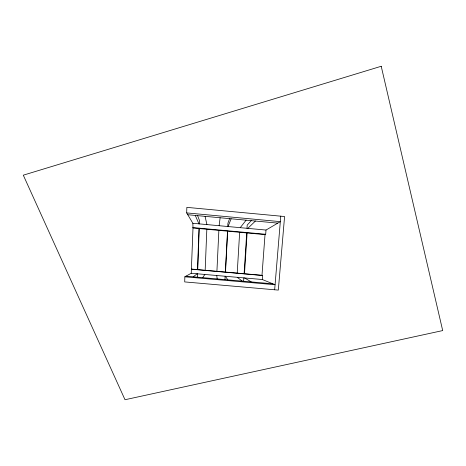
<?xml version="1.0" encoding="UTF-8"?>
<svg xmlns="http://www.w3.org/2000/svg" width="466" height="466" viewBox="0 0 466 466"><rect width="100%" height="100%" fill="white"/><g stroke="black" fill="none" stroke-linecap="round" stroke-linejoin="round"><path stroke-width="0.7" d="M184.851 276.804L184.705 281.918L278.319 290.097L284.58 216.533L186.843 207.358L186.685 212.904L192.854 223.284L193.006 227.99L191.235 273.257L184.851 276.804L275.08 284.726L262.3 279.518L191.235 273.257M197.526 269.604L199.005 228.544M197.468 277.194L197.59 273.816M197.741 269.622L199.227 228.567M199.396 223.89L199.518 220.616L197.596 215.647M205.168 270.28L206.834 229.266M216.917 271.317L218.869 230.373M224.962 279.612L225.136 276.245M225.358 272.068L227.513 231.171M227.757 226.511L227.926 223.255L229.575 218.63M225.503 272.08L227.658 231.183M237.211 273.117L239.652 232.289M243.619 281.248L243.835 277.893M244.102 273.728L246.706 232.936M247.003 228.293L247.213 225.043L251.267 220.651M244.487 273.758L247.102 232.977M262.3 279.518L262.597 275.505L261.985 275.307L265.02 234.625L265.69 234.281L266.01 230.053L280.311 221.647L186.685 212.904M274.66 289.776L280.765 216.172M219.131 225.713L220.133 217.75L277.794 223.121M228.055 226.54L231.124 218.775M202.669 277.649L204.877 274.457M240.24 227.664L246.112 220.168M247.807 228.369L255.42 221.035M193.215 276.821L197.153 273.775M191.666 269.086L261.985 275.307M191.363 269.202L262.597 275.505M185.969 276.187L272.849 283.817M192.854 223.284L266.01 230.053M192.714 227.559L265.69 234.281M193.006 227.99L265.02 234.625M187.769 214.733L220.133 217.75M244.615 277.963L251.25 281.918M237.264 277.311L242.268 281.132M225.428 276.268L227.798 279.862M195.283 215.432L198.953 223.849M205.081 216.346L206.904 224.583M216.754 275.505L217.197 278.93M381.217 66.271L23.3 175.175L125.005 399.729L442.7 330.575L381.217 66.271"/></g></svg>
